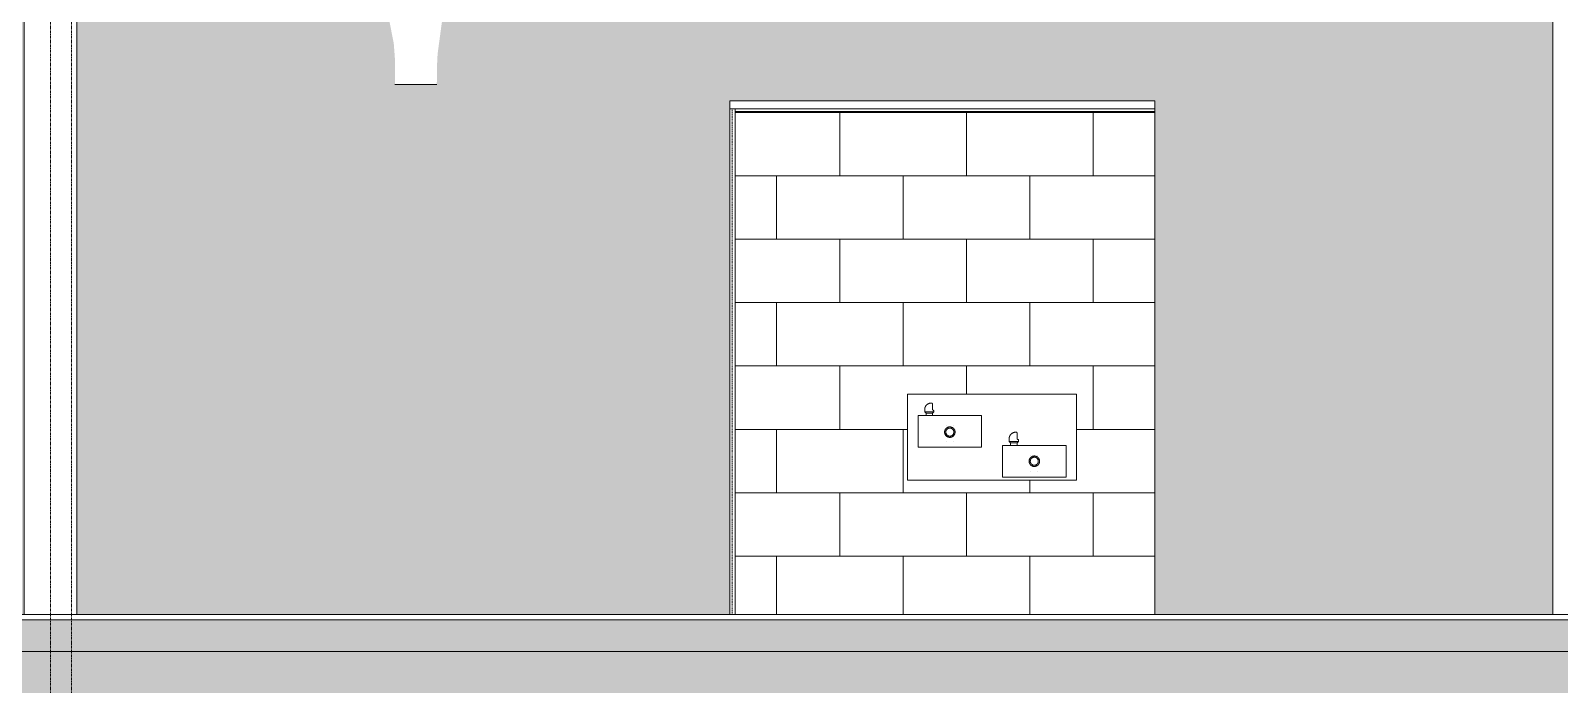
# Model space of a CAD drawing. Header units: inches. Extents: x 21386 to 98813, y -290 to 853.
# Drawn here: x 36185.1 to 36474.6, y -12.2 to 111.5 of the extents above; entities that cross this region are included whole.
import ezdxf

# ---------------------------------------------------------------- set-up
doc = ezdxf.new("R2010")
doc.units = ezdxf.units.IN
doc.header["$MEASUREMENT"] = 0
doc.linetypes.add('Grid Line 1_2_', pattern=[0.875, 0.5, -0.125, 0.125, -0.125])
doc.linetypes.add('Hidden 1_8_', pattern=[0.1875, 0.125, -0.0625])
for name, color, linetype, lineweight in [('A-FLOR', 192, 'Continuous', 13), ('A-FLOR-LEVL', 51, 'Continuous', 9), ('A-FLOR-PATT', 8, 'Continuous', 25), ('A-WALL-PATT', 111, 'Continuous', 25), ('C-TOPO', 7, 'Continuous', 13), ('I-WALL', 2, 'Continuous', 13), ('P-SANR-FIXT', 6, 'Continuous', 13), ('Q-SPCQ', 91, 'Continuous', 13), ('S-BEAM', 12, 'Continuous', 13), ('S-COLS', 52, 'Continuous', 13), ('S-GRID', 1, 'Continuous', 9)]:
    doc.layers.add(name, color=color, linetype=linetype, lineweight=lineweight)
pattern_1 = [(45, (-87914.362, 98.42), (-19.00703, 19.00703), []), (45, (-87914.362, 127.22), (-19.00703, 19.00703), [])]

# ---------------------------------------------------------------- blocks, each defined once
blk = doc.blocks.new('Drinking_Fountain-Haws_Corporation-Wall_Mounted_1119 - 1119-355850-Building Section - East_West looking South')
at = {"layer": 'P-SANR-FIXT', "color": 8, "lineweight": 9}
for p, q in [((-25497.1, 42.69), (-25529.1, 42.69)), ((-25529.1, 42.69), (-25529.1, 26.44)), ((-25524.35, 39.76), (-25524.35, 40.76)), ((-25497.1, 26.44), (-25497.1, 42.69)), ((-25527.1, 38.63), (-25527.1, 32.63)), ((-25527.1, 38.63), (-25524.5, 38.63)), ((-25525.97, 38.63), (-25525.94, 38.6)), ((-25525.85, 39.98), (-25525.85, 39.37)), ((-25525.85, 39.37), (-25525.6, 39.12)), ((-25524.1, 39.37), (-25525.85, 39.37)), ((-25525.6, 39.12), (-25525.6, 38.63)), ((-25525.6, 39.12), (-25525.53, 39.12)), ((-25524.35, 39.12), (-25525.6, 39.12)), ((-25524.53, 39.12), (-25524.35, 39.12)), ((-25524.5, 38.63), (-25517.71, 38.63)), ((-25524.35, 39.12), (-25524.1, 39.37)), ((-25524.35, 38.63), (-25524.35, 39.12)), ((-25524.27, 39.37), (-25524.1, 39.37)), ((-25524.1, 39.37), (-25524.1, 39.56)), ((-25517.71, 38.63), (-25515.1, 38.63)), ((-25515.1, 32.63), (-25515.1, 38.63)), ((-25508.35, 35.25), (-25508.35, 34.25)), ((-25508.35, 34.25), (-25508.35, 35.25)), ((-25508.33, 35.12), (-25508.33, 35.12)), ((-25524.5, 32.63), (-25527.1, 32.63)), ((-25517.71, 32.63), (-25524.5, 32.63)), ((-25515.1, 32.63), (-25517.71, 32.63)), ((-25511.1, 33), (-25511.1, 27)), ((-25511.1, 33), (-25508.5, 33)), ((-25509.85, 34.47), (-25509.85, 33.75)), ((-25509.85, 33.75), (-25509.6, 33.5)), ((-25508.1, 33.75), (-25509.85, 33.75)), ((-25509.6, 33.5), (-25509.6, 33)), ((-25509.6, 33.5), (-25509.53, 33.5)), ((-25508.35, 33.5), (-25509.6, 33.5)), ((-25508.53, 33.5), (-25508.35, 33.5)), ((-25508.5, 33), (-25501.71, 33)), ((-25508.35, 33.5), (-25508.1, 33.75)), ((-25508.35, 33), (-25508.35, 33.5)), ((-25508.26, 33.75), (-25508.1, 33.75)), ((-25508.1, 33.75), (-25508.1, 34.05)), ((-25501.71, 33), (-25499.1, 33)), ((-25499.1, 27), (-25499.1, 33)), ((-25529.1, 26.44), (-25497.1, 26.44)), ((-25508.5, 27), (-25511.1, 27)), ((-25501.71, 27), (-25508.5, 27)), ((-25499.1, 27), (-25501.71, 27))]:
    blk.add_line(p, q, dxfattribs=at)
at = {"layer": 'P-SANR-FIXT', "color": 8, "lineweight": 9, "flags": 128}
for points in [[(-25521.1, 36.5), (-25521.14, 36.5), (-25521.18, 36.5), (-25521.22, 36.49), (-25521.26, 36.49), (-25521.3, 36.48), (-25521.33, 36.47), (-25521.37, 36.46), (-25521.41, 36.45), (-25521.45, 36.44), (-25521.48, 36.42), (-25521.52, 36.4), (-25521.56, 36.39), (-25521.59, 36.37), (-25521.62, 36.35), (-25521.66, 36.33), (-25521.69, 36.3), (-25521.72, 36.28), (-25521.75, 36.25), (-25521.78, 36.23), (-25521.81, 36.2), (-25521.84, 36.17), (-25521.86, 36.14), (-25521.89, 36.11), (-25521.91, 36.08), (-25521.93, 36.04), (-25521.95, 36.01), (-25521.97, 35.98), (-25521.99, 35.94), (-25522.01, 35.9), (-25522.02, 35.87), (-25522.04, 35.83), (-25522.05, 35.79), (-25522.06, 35.75), (-25522.07, 35.72), (-25522.07, 35.68), (-25522.08, 35.64), (-25522.08, 35.6), (-25522.09, 35.56), (-25522.09, 35.52), (-25522.09, 35.48), (-25522.09, 35.44), (-25522.08, 35.4), (-25522.08, 35.36), (-25522.07, 35.32), (-25522.06, 35.28), (-25522.05, 35.25), (-25522.04, 35.21), (-25522.03, 35.17), (-25522.01, 35.13), (-25522, 35.1), (-25521.98, 35.06), (-25521.96, 35.03), (-25521.94, 34.99), (-25521.92, 34.96), (-25521.9, 34.93), (-25521.88, 34.89), (-25521.85, 34.86), (-25521.82, 34.83), (-25521.8, 34.81), (-25521.77, 34.78), (-25521.74, 34.75), (-25521.71, 34.73), (-25521.68, 34.7), (-25521.64, 34.68), (-25521.61, 34.66), (-25521.57, 34.64), (-25521.54, 34.62), (-25521.5, 34.61), (-25521.47, 34.59), (-25521.43, 34.58), (-25521.39, 34.56), (-25521.35, 34.55), (-25521.32, 34.54), (-25521.28, 34.54), (-25521.24, 34.53), (-25521.2, 34.52), (-25521.16, 34.52), (-25521.12, 34.52), (-25521.1, 34.52)], [(-25521.1, 36.27), (-25521.13, 36.27), (-25521.16, 36.27), (-25521.19, 36.27), (-25521.22, 36.26), (-25521.25, 36.26), (-25521.28, 36.25), (-25521.31, 36.24), (-25521.34, 36.23), (-25521.37, 36.22), (-25521.4, 36.21), (-25521.42, 36.2), (-25521.45, 36.19), (-25521.48, 36.17), (-25521.5, 36.16), (-25521.53, 36.14), (-25521.55, 36.12), (-25521.58, 36.1), (-25521.6, 36.08), (-25521.62, 36.06), (-25521.65, 36.04), (-25521.67, 36.02), (-25521.69, 35.99), (-25521.71, 35.97), (-25521.72, 35.95), (-25521.74, 35.92), (-25521.76, 35.89), (-25521.77, 35.87), (-25521.79, 35.84), (-25521.8, 35.81), (-25521.81, 35.79), (-25521.82, 35.76), (-25521.83, 35.73), (-25521.84, 35.7), (-25521.84, 35.67), (-25521.85, 35.64), (-25521.85, 35.61), (-25521.86, 35.58), (-25521.86, 35.55), (-25521.86, 35.52), (-25521.86, 35.49), (-25521.86, 35.46), (-25521.86, 35.43), (-25521.85, 35.4), (-25521.85, 35.37), (-25521.84, 35.34), (-25521.83, 35.31), (-25521.83, 35.28), (-25521.82, 35.25), (-25521.8, 35.22), (-25521.79, 35.19), (-25521.78, 35.16), (-25521.76, 35.14), (-25521.75, 35.11), (-25521.73, 35.09), (-25521.72, 35.06), (-25521.7, 35.04), (-25521.68, 35.01), (-25521.66, 34.99), (-25521.64, 34.97), (-25521.61, 34.95), (-25521.59, 34.93), (-25521.57, 34.91), (-25521.54, 34.89), (-25521.52, 34.87), (-25521.49, 34.86), (-25521.47, 34.84), (-25521.44, 34.83), (-25521.41, 34.81), (-25521.38, 34.8), (-25521.35, 34.79), (-25521.33, 34.78), (-25521.3, 34.77), (-25521.27, 34.77), (-25521.24, 34.76), (-25521.21, 34.75), (-25521.18, 34.75), (-25521.15, 34.75), (-25521.12, 34.75), (-25521.1, 34.75)], [(-25521.79, 36.75), (-25521.79, 36.75), (-25521.79, 36.75)], [(-25521.1, 34.52), (-25521.06, 34.52), (-25521.02, 34.52), (-25520.98, 34.53), (-25520.94, 34.53), (-25520.9, 34.54), (-25520.86, 34.55), (-25520.83, 34.56), (-25520.79, 34.57), (-25520.75, 34.58), (-25520.71, 34.6), (-25520.68, 34.61), (-25520.64, 34.63), (-25520.61, 34.65), (-25520.57, 34.67), (-25520.54, 34.69), (-25520.51, 34.71), (-25520.48, 34.74), (-25520.45, 34.76), (-25520.42, 34.79), (-25520.39, 34.82), (-25520.36, 34.85), (-25520.34, 34.88), (-25520.31, 34.91), (-25520.29, 34.94), (-25520.27, 34.97), (-25520.25, 35.01), (-25520.23, 35.04), (-25520.21, 35.08), (-25520.19, 35.11), (-25520.18, 35.15), (-25520.16, 35.19), (-25520.15, 35.23), (-25520.14, 35.26), (-25520.13, 35.3), (-25520.12, 35.34), (-25520.12, 35.38), (-25520.11, 35.42), (-25520.11, 35.46), (-25520.11, 35.5), (-25520.11, 35.54), (-25520.11, 35.58), (-25520.11, 35.62), (-25520.12, 35.66), (-25520.13, 35.7), (-25520.13, 35.73), (-25520.14, 35.77), (-25520.16, 35.81), (-25520.17, 35.85), (-25520.18, 35.88), (-25520.2, 35.92), (-25520.22, 35.96), (-25520.23, 35.99), (-25520.25, 36.03), (-25520.28, 36.06), (-25520.3, 36.09), (-25520.32, 36.12), (-25520.35, 36.15), (-25520.37, 36.18), (-25520.4, 36.21), (-25520.43, 36.24), (-25520.46, 36.27), (-25520.49, 36.29), (-25520.52, 36.31), (-25520.55, 36.34), (-25520.59, 36.36), (-25520.62, 36.38), (-25520.66, 36.4), (-25520.69, 36.41), (-25520.73, 36.43), (-25520.77, 36.44), (-25520.8, 36.45), (-25520.84, 36.47), (-25520.88, 36.47), (-25520.92, 36.48), (-25520.96, 36.49), (-25521, 36.49), (-25521.04, 36.5), (-25521.08, 36.5), (-25521.1, 36.5)], [(-25521.1, 34.75), (-25521.07, 34.75), (-25521.04, 34.75), (-25521.01, 34.75), (-25520.98, 34.76), (-25520.95, 34.76), (-25520.92, 34.77), (-25520.89, 34.78), (-25520.86, 34.79), (-25520.83, 34.8), (-25520.8, 34.81), (-25520.77, 34.82), (-25520.75, 34.83), (-25520.72, 34.85), (-25520.69, 34.86), (-25520.67, 34.88), (-25520.64, 34.9), (-25520.62, 34.92), (-25520.6, 34.94), (-25520.57, 34.96), (-25520.55, 34.98), (-25520.53, 35), (-25520.51, 35.02), (-25520.49, 35.05), (-25520.47, 35.07), (-25520.46, 35.1), (-25520.44, 35.12), (-25520.43, 35.15), (-25520.41, 35.18), (-25520.4, 35.2), (-25520.39, 35.23), (-25520.38, 35.26), (-25520.37, 35.29), (-25520.36, 35.32), (-25520.35, 35.35), (-25520.35, 35.38), (-25520.34, 35.41), (-25520.34, 35.44), (-25520.34, 35.47), (-25520.34, 35.5), (-25520.34, 35.53), (-25520.34, 35.56), (-25520.34, 35.59), (-25520.34, 35.62), (-25520.35, 35.65), (-25520.36, 35.68), (-25520.36, 35.71), (-25520.37, 35.74), (-25520.38, 35.77), (-25520.39, 35.8), (-25520.41, 35.83), (-25520.42, 35.85), (-25520.43, 35.88), (-25520.45, 35.91), (-25520.46, 35.93), (-25520.48, 35.96), (-25520.5, 35.98), (-25520.52, 36.01), (-25520.54, 36.03), (-25520.56, 36.05), (-25520.58, 36.07), (-25520.61, 36.09), (-25520.63, 36.11), (-25520.65, 36.13), (-25520.68, 36.15), (-25520.71, 36.16), (-25520.73, 36.18), (-25520.76, 36.19), (-25520.79, 36.2), (-25520.81, 36.22), (-25520.84, 36.23), (-25520.87, 36.24), (-25520.9, 36.25), (-25520.93, 36.25), (-25520.96, 36.26), (-25520.99, 36.26), (-25521.02, 36.27), (-25521.05, 36.27), (-25521.08, 36.27), (-25521.1, 36.27)], [(-25520.41, 36.75), (-25520.41, 36.75), (-25520.41, 36.75)], [(-25521.79, 33.73), (-25521.79, 33.72), (-25521.79, 33.72), (-25521.79, 33.72)], [(-25521.79, 33.72), (-25521.79, 33.72), (-25521.79, 33.72), (-25521.79, 33.73)], [(-25520.41, 33.72), (-25520.41, 33.72), (-25520.41, 33.72), (-25520.41, 33.73)], [(-25520.41, 33.72), (-25520.41, 33.72), (-25520.41, 33.72)], [(-25505.1, 30.99), (-25505.14, 30.99), (-25505.18, 30.99), (-25505.22, 30.98), (-25505.26, 30.98), (-25505.3, 30.97), (-25505.34, 30.96), (-25505.37, 30.95), (-25505.41, 30.94), (-25505.45, 30.93), (-25505.49, 30.91), (-25505.52, 30.9), (-25505.56, 30.88), (-25505.59, 30.86), (-25505.63, 30.84), (-25505.66, 30.82), (-25505.69, 30.79), (-25505.72, 30.77), (-25505.75, 30.74), (-25505.78, 30.72), (-25505.81, 30.69), (-25505.84, 30.66), (-25505.86, 30.63), (-25505.89, 30.6), (-25505.91, 30.57), (-25505.93, 30.53), (-25505.95, 30.5), (-25505.97, 30.47), (-25505.99, 30.43), (-25506.01, 30.4), (-25506.02, 30.36), (-25506.04, 30.32), (-25506.05, 30.28), (-25506.06, 30.25), (-25506.07, 30.21), (-25506.08, 30.17), (-25506.08, 30.13), (-25506.09, 30.09), (-25506.09, 30.05), (-25506.09, 30.01), (-25506.09, 29.97), (-25506.09, 29.93), (-25506.09, 29.89), (-25506.08, 29.85), (-25506.07, 29.81), (-25506.07, 29.78), (-25506.06, 29.74), (-25506.04, 29.7), (-25506.03, 29.66), (-25506.02, 29.62), (-25506, 29.59), (-25505.98, 29.55), (-25505.97, 29.52), (-25505.95, 29.48), (-25505.92, 29.45), (-25505.9, 29.42), (-25505.88, 29.39), (-25505.85, 29.36), (-25505.83, 29.33), (-25505.8, 29.3), (-25505.77, 29.27), (-25505.74, 29.24), (-25505.71, 29.22), (-25505.68, 29.2), (-25505.64, 29.17), (-25505.61, 29.15), (-25505.58, 29.13), (-25505.54, 29.11), (-25505.51, 29.1), (-25505.47, 29.08), (-25505.43, 29.07), (-25505.4, 29.05), (-25505.36, 29.04), (-25505.32, 29.03), (-25505.28, 29.03), (-25505.24, 29.02), (-25505.2, 29.02), (-25505.16, 29.01), (-25505.12, 29.01), (-25505.1, 29.01)], [(-25505.1, 30.76), (-25505.13, 30.76), (-25505.16, 30.76), (-25505.19, 30.76), (-25505.22, 30.75), (-25505.25, 30.75), (-25505.28, 30.74), (-25505.31, 30.73), (-25505.34, 30.72), (-25505.37, 30.71), (-25505.4, 30.7), (-25505.43, 30.69), (-25505.45, 30.68), (-25505.48, 30.66), (-25505.51, 30.65), (-25505.53, 30.63), (-25505.56, 30.61), (-25505.58, 30.59), (-25505.6, 30.57), (-25505.63, 30.55), (-25505.65, 30.53), (-25505.67, 30.51), (-25505.69, 30.49), (-25505.71, 30.46), (-25505.73, 30.44), (-25505.74, 30.41), (-25505.76, 30.39), (-25505.77, 30.36), (-25505.79, 30.33), (-25505.8, 30.3), (-25505.81, 30.28), (-25505.82, 30.25), (-25505.83, 30.22), (-25505.84, 30.19), (-25505.85, 30.16), (-25505.85, 30.13), (-25505.86, 30.1), (-25505.86, 30.07), (-25505.86, 30.04), (-25505.86, 30.01), (-25505.86, 29.98), (-25505.86, 29.95), (-25505.86, 29.92), (-25505.86, 29.89), (-25505.85, 29.86), (-25505.84, 29.83), (-25505.84, 29.8), (-25505.83, 29.77), (-25505.82, 29.74), (-25505.81, 29.71), (-25505.79, 29.68), (-25505.78, 29.66), (-25505.77, 29.63), (-25505.75, 29.6), (-25505.73, 29.58), (-25505.72, 29.55), (-25505.7, 29.53), (-25505.68, 29.5), (-25505.66, 29.48), (-25505.64, 29.46), (-25505.62, 29.44), (-25505.59, 29.42), (-25505.57, 29.4), (-25505.55, 29.38), (-25505.52, 29.36), (-25505.49, 29.35), (-25505.47, 29.33), (-25505.44, 29.32), (-25505.41, 29.3), (-25505.39, 29.29), (-25505.36, 29.28), (-25505.33, 29.27), (-25505.3, 29.26), (-25505.27, 29.26), (-25505.24, 29.25), (-25505.21, 29.25), (-25505.18, 29.24), (-25505.15, 29.24), (-25505.12, 29.24), (-25505.1, 29.24)], [(-25505.79, 31.12), (-25505.79, 31.12), (-25505.79, 31.12)], [(-25505.1, 29.01), (-25505.06, 29.01), (-25505.02, 29.01), (-25504.98, 29.02), (-25504.94, 29.02), (-25504.9, 29.03), (-25504.87, 29.04), (-25504.83, 29.05), (-25504.79, 29.06), (-25504.75, 29.07), (-25504.72, 29.09), (-25504.68, 29.1), (-25504.64, 29.12), (-25504.61, 29.14), (-25504.58, 29.16), (-25504.54, 29.18), (-25504.51, 29.21), (-25504.48, 29.23), (-25504.45, 29.26), (-25504.42, 29.28), (-25504.39, 29.31), (-25504.36, 29.34), (-25504.34, 29.37), (-25504.31, 29.4), (-25504.29, 29.43), (-25504.27, 29.47), (-25504.25, 29.5), (-25504.23, 29.53), (-25504.21, 29.57), (-25504.19, 29.6), (-25504.18, 29.64), (-25504.16, 29.68), (-25504.15, 29.72), (-25504.14, 29.75), (-25504.13, 29.79), (-25504.13, 29.83), (-25504.12, 29.87), (-25504.12, 29.91), (-25504.11, 29.95), (-25504.11, 29.99), (-25504.11, 30.03), (-25504.11, 30.07), (-25504.12, 30.11), (-25504.12, 30.15), (-25504.13, 30.19), (-25504.14, 30.22), (-25504.15, 30.26), (-25504.16, 30.3), (-25504.17, 30.34), (-25504.19, 30.38), (-25504.2, 30.41), (-25504.22, 30.45), (-25504.24, 30.48), (-25504.26, 30.52), (-25504.28, 30.55), (-25504.3, 30.58), (-25504.32, 30.61), (-25504.35, 30.64), (-25504.38, 30.67), (-25504.4, 30.7), (-25504.43, 30.73), (-25504.46, 30.76), (-25504.49, 30.78), (-25504.52, 30.8), (-25504.56, 30.83), (-25504.59, 30.85), (-25504.63, 30.87), (-25504.66, 30.89), (-25504.7, 30.9), (-25504.73, 30.92), (-25504.77, 30.93), (-25504.81, 30.95), (-25504.85, 30.96), (-25504.88, 30.97), (-25504.92, 30.97), (-25504.96, 30.98), (-25505, 30.98), (-25505.04, 30.99), (-25505.08, 30.99), (-25505.1, 30.99)], [(-25505.1, 29.24), (-25505.07, 29.24), (-25505.04, 29.24), (-25505.01, 29.24), (-25504.98, 29.25), (-25504.95, 29.25), (-25504.92, 29.26), (-25504.89, 29.27), (-25504.86, 29.28), (-25504.83, 29.29), (-25504.8, 29.3), (-25504.78, 29.31), (-25504.75, 29.32), (-25504.72, 29.34), (-25504.7, 29.35), (-25504.67, 29.37), (-25504.65, 29.39), (-25504.62, 29.41), (-25504.6, 29.43), (-25504.58, 29.45), (-25504.55, 29.47), (-25504.53, 29.49), (-25504.51, 29.51), (-25504.49, 29.54), (-25504.48, 29.56), (-25504.46, 29.59), (-25504.44, 29.61), (-25504.43, 29.64), (-25504.41, 29.67), (-25504.4, 29.7), (-25504.39, 29.72), (-25504.38, 29.75), (-25504.37, 29.78), (-25504.36, 29.81), (-25504.36, 29.84), (-25504.35, 29.87), (-25504.35, 29.9), (-25504.34, 29.93), (-25504.34, 29.96), (-25504.34, 29.99), (-25504.34, 30.02), (-25504.34, 30.05), (-25504.34, 30.08), (-25504.35, 30.11), (-25504.35, 30.14), (-25504.36, 30.17), (-25504.37, 30.2), (-25504.37, 30.23), (-25504.38, 30.26), (-25504.4, 30.29), (-25504.41, 30.32), (-25504.42, 30.34), (-25504.44, 30.37), (-25504.45, 30.4), (-25504.47, 30.42), (-25504.48, 30.45), (-25504.5, 30.47), (-25504.52, 30.5), (-25504.54, 30.52), (-25504.56, 30.54), (-25504.59, 30.56), (-25504.61, 30.58), (-25504.63, 30.6), (-25504.66, 30.62), (-25504.68, 30.64), (-25504.71, 30.65), (-25504.73, 30.67), (-25504.76, 30.68), (-25504.79, 30.7), (-25504.82, 30.71), (-25504.85, 30.72), (-25504.87, 30.73), (-25504.9, 30.74), (-25504.93, 30.74), (-25504.96, 30.75), (-25504.99, 30.75), (-25505.02, 30.76), (-25505.05, 30.76), (-25505.08, 30.76), (-25505.1, 30.76)], [(-25504.41, 31.12), (-25504.41, 31.12), (-25504.41, 31.12)], [(-25505.79, 28.1), (-25505.79, 28.1), (-25505.79, 28.1), (-25505.79, 28.09)], [(-25505.79, 28.09), (-25505.79, 28.09), (-25505.79, 28.1), (-25505.79, 28.1)], [(-25504.41, 28.09), (-25504.41, 28.09), (-25504.41, 28.1), (-25504.41, 28.1)], [(-25504.41, 28.1), (-25504.41, 28.1), (-25504.41, 28.09)]]:
    blk.add_lwpolyline(points, dxfattribs=at)
at = {"layer": 'P-SANR-FIXT', "color": 8, "lineweight": 9}
for points, knots in [([(-25524.6, 41.01), (-25524.67, 41.01), (-25524.79, 41), (-25524.94, 40.97), (-25525.05, 40.93), (-25525.14, 40.9), (-25525.21, 40.86), (-25525.26, 40.84), (-25525.3, 40.81), (-25525.35, 40.77), (-25525.39, 40.74), (-25525.44, 40.71), (-25525.48, 40.67), (-25525.53, 40.62), (-25525.57, 40.57), (-25525.61, 40.52), (-25525.64, 40.48), (-25525.68, 40.43), (-25525.71, 40.38), (-25525.73, 40.32), (-25525.76, 40.28), (-25525.77, 40.25), (-25525.78, 40.24), (-25525.79, 40.21), (-25525.8, 40.17), (-25525.81, 40.13), (-25525.82, 40.1), (-25525.83, 40.09), (-25525.83, 40.07), (-25525.84, 40.06), (-25525.85, 40.02), (-25525.85, 39.99), (-25525.85, 39.98)], [0, 0, 0, 0, 0.111111, 0.166667, 0.222222, 0.277778, 0.305556, 0.333333, 0.361111, 0.388889, 0.416667, 0.444444, 0.479167, 0.513889, 0.548611, 0.583333, 0.618056, 0.652778, 0.6875, 0.722222, 0.756944, 0.774306, 0.782986, 0.791667, 0.826389, 0.861111, 0.878472, 0.887153, 0.895833, 0.913194, 0.930556, 1, 1, 1, 1]), ([(-25524.35, 40.76), (-25524.35, 40.77), (-25524.35, 40.79), (-25524.35, 40.81), (-25524.36, 40.82), (-25524.36, 40.84), (-25524.36, 40.85), (-25524.37, 40.86), (-25524.38, 40.88), (-25524.38, 40.89), (-25524.39, 40.9), (-25524.4, 40.91), (-25524.41, 40.93), (-25524.42, 40.94), (-25524.43, 40.95), (-25524.46, 40.97), (-25524.52, 41), (-25524.57, 41.01), (-25524.6, 41.01)], [0, 0, 0, 0, 0.071429, 0.107143, 0.142857, 0.178571, 0.214286, 0.25, 0.285714, 0.321429, 0.357143, 0.392857, 0.428571, 0.464286, 0.5, 0.571429, 0.785714, 1, 1, 1, 1]), ([(-25525.85, 39.98), (-25525.85, 39.99), (-25525.85, 40.01), (-25525.84, 40.05), (-25525.83, 40.07), (-25525.83, 40.08), (-25525.83, 40.08)], [0, 0, 0, 0, 0.0555556, 0.0833333, 0.0972222, 0.1111111, 0.1111111, 0.1111111, 0.1111111]), ([(-25524.35, 39.76), (-25524.35, 39.75), (-25524.34, 39.74), (-25524.34, 39.73), (-25524.33, 39.71), (-25524.32, 39.7), (-25524.31, 39.69), (-25524.31, 39.68), (-25524.3, 39.67), (-25524.29, 39.67), (-25524.28, 39.66), (-25524.28, 39.66), (-25524.27, 39.65), (-25524.26, 39.64), (-25524.24, 39.64), (-25524.23, 39.63), (-25524.23, 39.63)], [0, 0, 0, 0, 0.1, 0.15, 0.2, 0.3, 0.35, 0.4, 0.475, 0.55, 0.5875, 0.625, 0.7, 0.775, 0.85, 1, 1, 1, 1]), ([(-25524.23, 39.63), (-25524.24, 39.64), (-25524.25, 39.64), (-25524.26, 39.65), (-25524.27, 39.65), (-25524.28, 39.66), (-25524.29, 39.67), (-25524.3, 39.67), (-25524.31, 39.68), (-25524.31, 39.69), (-25524.32, 39.7), (-25524.33, 39.71), (-25524.33, 39.72), (-25524.34, 39.73), (-25524.35, 39.75), (-25524.35, 39.76)], [0, 0, 0, 0, 0.2, 0.3, 0.35, 0.4, 0.475, 0.55, 0.5875, 0.625, 0.7, 0.775, 0.8125, 0.85, 1, 1, 1, 1]), ([(-25524.23, 39.63), (-25524.22, 39.63), (-25524.2, 39.63), (-25524.18, 39.63), (-25524.17, 39.62), (-25524.16, 39.62), (-25524.15, 39.61), (-25524.15, 39.61), (-25524.14, 39.6), (-25524.13, 39.6), (-25524.13, 39.59), (-25524.12, 39.59), (-25524.12, 39.59), (-25524.12, 39.58), (-25524.12, 39.58), (-25524.11, 39.58), (-25524.11, 39.57), (-25524.11, 39.57), (-25524.1, 39.56), (-25524.1, 39.56), (-25524.1, 39.56), (-25524.1, 39.56)], [0, 0, 0, 0, 0.1, 0.2, 0.25, 0.3, 0.35, 0.4, 0.45, 0.5, 0.55, 0.575, 0.6, 0.625, 0.65, 0.7, 0.75, 0.8, 0.85, 0.9, 1, 1, 1, 1]), ([(-25524.1, 39.56), (-25524.1, 39.56), (-25524.1, 39.56), (-25524.1, 39.56), (-25524.11, 39.57), (-25524.11, 39.57), (-25524.11, 39.58), (-25524.12, 39.58), (-25524.12, 39.58), (-25524.12, 39.59), (-25524.12, 39.59), (-25524.13, 39.59), (-25524.13, 39.6), (-25524.14, 39.6), (-25524.15, 39.61), (-25524.15, 39.61), (-25524.16, 39.62), (-25524.17, 39.62), (-25524.18, 39.63), (-25524.2, 39.63), (-25524.22, 39.63), (-25524.23, 39.63)], [0, 0, 0, 0, 0.1, 0.15, 0.2, 0.25, 0.3, 0.35, 0.375, 0.4, 0.425, 0.45, 0.5, 0.55, 0.6, 0.65, 0.7, 0.75, 0.8, 0.9, 1, 1, 1, 1]), ([(-25508.6, 35.5), (-25508.67, 35.5), (-25508.78, 35.49), (-25508.93, 35.46), (-25509.04, 35.43), (-25509.13, 35.39), (-25509.2, 35.35), (-25509.25, 35.33), (-25509.3, 35.3), (-25509.34, 35.27), (-25509.39, 35.23), (-25509.43, 35.2), (-25509.48, 35.16), (-25509.52, 35.11), (-25509.56, 35.06), (-25509.6, 35.02), (-25509.64, 34.97), (-25509.67, 34.92), (-25509.7, 34.87), (-25509.73, 34.82), (-25509.75, 34.77), (-25509.76, 34.74), (-25509.77, 34.73), (-25509.78, 34.7), (-25509.8, 34.66), (-25509.81, 34.62), (-25509.82, 34.59), (-25509.82, 34.58), (-25509.83, 34.56), (-25509.83, 34.55), (-25509.84, 34.51), (-25509.85, 34.49), (-25509.85, 34.47)], [0, 0, 0, 0, 0.111111, 0.166667, 0.222222, 0.277778, 0.305556, 0.333333, 0.361111, 0.388889, 0.416667, 0.444444, 0.479167, 0.513889, 0.548611, 0.583333, 0.618056, 0.652778, 0.6875, 0.722222, 0.756944, 0.774306, 0.782986, 0.791667, 0.826389, 0.861111, 0.878472, 0.887153, 0.895833, 0.913194, 0.930556, 1, 1, 1, 1]), ([(-25508.35, 35.25), (-25508.35, 35.26), (-25508.35, 35.28), (-25508.35, 35.3), (-25508.35, 35.31), (-25508.35, 35.33), (-25508.36, 35.34), (-25508.36, 35.36), (-25508.37, 35.37), (-25508.38, 35.38), (-25508.39, 35.39), (-25508.39, 35.41), (-25508.4, 35.42), (-25508.41, 35.43), (-25508.42, 35.44), (-25508.46, 35.47), (-25508.51, 35.49), (-25508.57, 35.5), (-25508.6, 35.5)], [0, 0, 0, 0, 0.071429, 0.107143, 0.142857, 0.178571, 0.214286, 0.25, 0.285714, 0.321429, 0.357143, 0.392857, 0.428571, 0.464286, 0.5, 0.571429, 0.785714, 1, 1, 1, 1]), ([(-25508.37, 35.37), (-25508.37, 35.37), (-25508.37, 35.36), (-25508.36, 35.34), (-25508.35, 35.32), (-25508.35, 35.31), (-25508.35, 35.29), (-25508.35, 35.27), (-25508.35, 35.26), (-25508.35, 35.25)], [0.7142857, 0.7142857, 0.7142857, 0.7142857, 0.7321429, 0.7857143, 0.8392857, 0.8660714, 0.8928571, 0.9464286, 1, 1, 1, 1]), ([(-25509.85, 34.47), (-25509.85, 34.48), (-25509.84, 34.51), (-25509.83, 34.54), (-25509.83, 34.56), (-25509.82, 34.57), (-25509.82, 34.57)], [0, 0, 0, 0, 0.0555556, 0.0833333, 0.0972222, 0.1111111, 0.1111111, 0.1111111, 0.1111111]), ([(-25508.35, 34.25), (-25508.34, 34.24), (-25508.34, 34.23), (-25508.33, 34.22), (-25508.33, 34.2), (-25508.32, 34.19), (-25508.31, 34.18), (-25508.31, 34.18), (-25508.3, 34.17)], [0, 0, 0, 0, 0.1, 0.15, 0.2, 0.3, 0.35, 0.4, 0.4, 0.4, 0.4]), ([(-25508.3, 34.17), (-25508.3, 34.18), (-25508.31, 34.18), (-25508.32, 34.19), (-25508.32, 34.2), (-25508.33, 34.21), (-25508.34, 34.22), (-25508.34, 34.24), (-25508.35, 34.25)], [0.6, 0.6, 0.6, 0.6, 0.625, 0.7, 0.775, 0.8125, 0.85, 1, 1, 1, 1]), ([(-25508.28, 34.15), (-25508.27, 34.15), (-25508.27, 34.15), (-25508.26, 34.14), (-25508.25, 34.14), (-25508.24, 34.13), (-25508.23, 34.13), (-25508.22, 34.12)], [0.6, 0.6, 0.6, 0.6, 0.625, 0.7, 0.775, 0.85, 1, 1, 1, 1]), ([(-25508.22, 34.12), (-25508.23, 34.13), (-25508.24, 34.13), (-25508.26, 34.14), (-25508.27, 34.15), (-25508.27, 34.15), (-25508.28, 34.15)], [0, 0, 0, 0, 0.2, 0.3, 0.35, 0.4, 0.4, 0.4, 0.4]), ([(-25508.22, 34.12), (-25508.21, 34.12), (-25508.2, 34.12), (-25508.18, 34.12), (-25508.17, 34.11), (-25508.16, 34.11), (-25508.15, 34.11), (-25508.14, 34.1), (-25508.13, 34.1), (-25508.13, 34.09), (-25508.12, 34.08), (-25508.12, 34.08), (-25508.12, 34.08), (-25508.11, 34.08), (-25508.11, 34.07), (-25508.11, 34.07), (-25508.1, 34.06), (-25508.1, 34.06), (-25508.1, 34.05), (-25508.1, 34.05), (-25508.1, 34.05), (-25508.1, 34.05)], [0, 0, 0, 0, 0.1, 0.2, 0.25, 0.3, 0.35, 0.4, 0.45, 0.5, 0.55, 0.575, 0.6, 0.625, 0.65, 0.7, 0.75, 0.8, 0.85, 0.9, 1, 1, 1, 1]), ([(-25508.1, 34.05), (-25508.1, 34.05), (-25508.1, 34.05), (-25508.1, 34.05), (-25508.1, 34.06), (-25508.1, 34.06), (-25508.11, 34.07), (-25508.11, 34.07), (-25508.11, 34.08), (-25508.12, 34.08), (-25508.12, 34.08), (-25508.12, 34.08), (-25508.13, 34.09), (-25508.13, 34.1), (-25508.14, 34.1), (-25508.15, 34.11), (-25508.16, 34.11), (-25508.17, 34.11), (-25508.18, 34.12), (-25508.2, 34.12), (-25508.21, 34.12), (-25508.22, 34.12)], [0, 0, 0, 0, 0.1, 0.15, 0.2, 0.25, 0.3, 0.35, 0.375, 0.4, 0.425, 0.45, 0.5, 0.55, 0.6, 0.65, 0.7, 0.75, 0.8, 0.9, 1, 1, 1, 1])]:
    blk.add_open_spline(points, degree=3, knots=knots, dxfattribs=at)
blk = doc.blocks.new('Locker Rooms and Restrooms_rvt-4-Building Section - East_West looking South')
at = {"layer": 'A-WALL-PATT', "lineweight": 9}
h = blk.add_hatch(dxfattribs=at)
h.set_pattern_fill('FP_58', color=8, style=0, pattern_type=2)
h.set_pattern_definition([(0, (-87321.685, 12), (-48, 24), [48, 0, 0, 0]), (90, (-87297.685, 0), (-48, 3e-15), [12, -12]), (90, (-87309.685, 12), (-48, 3e-15), [12, -12]), (90, (-87285.685, 12), (-48, 3e-15), [12, -12]), (0, (-87321.685, 24), (-48, 24), [48, 0, 0, 0]), (90, (-87273.685, 0), (-48, 3e-15), [12, -12])])
h.paths.add_polyline_path([(-25521.66, 1), (-25482.27, 1), (-25482.27, 96.2), (-25561.77, 96.2), (-25561.77, 1), (-25556.76, 1)], flags=0)
h.paths.add_polyline_path([(-25529.1, 26.44), (-25529.1, 42.69), (-25497.1, 42.69), (-25497.1, 26.44), (-25521.66, 26.44)], flags=0)
at = {"color": 8, "lineweight": 9}
blk.add_blockref('Drinking_Fountain-Haws_Corporation-Wall_Mounted_1119 - 1119-355850-Building Section - East_West looking South', (0, 0), dxfattribs=at)
blk = doc.blocks.new('Struct_Xcel_Sports Complex_rvt-4-Building Section - East_West looking South')
at = {"layer": 'A-FLOR-PATT', "lineweight": 9}
h = blk.add_hatch(dxfattribs=at)
h.set_pattern_fill('FP_59', color=256, style=0, pattern_type=2)
h.set_pattern_definition([(50, (-87914.36, 98.42), (55.0854, -4.819842), [5.76, -63.36]), (355, (-87914.36, 98.42), (-10.65569, 57.76853), [4.608, -50.688]), (100.451, (-87909.77, 98.02), (44.429468, 52.94866), [4.895, -53.848]), (46.184, (-87914.36, 113.78), (81.96444, -12.71212), [8.64, -95.04]), (96.636, (-87907.53, 112.72), (71.7815, 74.81238), [7.343, -80.772]), (351.184, (-87914.36, 113.78), (71.78195, 74.81243), [6.912, -76.032]), (21, (-87906.68, 109.94), (45.84207, -30.92146), [5.76, -63.36]), (326, (-87906.68, 109.94), (18.687064, 55.691476), [4.608, -50.688]), (71.451, (-87902.86, 107.363), (64.52891, 24.77011), [4.895, -53.848]), (37.5, (-87914.362, 98.42), (0.9338946, 25.566816), [2.534, -47.539, 2.534, -48.922, -50.88]), (37.5, (-87914.362, 98.42), (0.9338946, 25.566816), [-101.53, 2.534, -48.346]), (7.5, (-87914.362, 98.42), (20.20404, 30.291303), [2.534, -26.803, 2.534, -46.387, -19.392]), (7.5, (-87914.362, 98.42), (20.20404, 30.291303), [-78.259, 2.534, -16.858]), (327.5, (-87931.488, 98.42), (40.9977845, -1.7324026), [2.534, -16.666, 2.534, -57.37, -79.488]), (327.5, (-87931.488, 98.42), (40.9977845, -1.7324026), [-79.104, 2.534, -76.954]), (317.5, (-87939.168, 98.42), (44.788883, 7.687839), [2.534, -22.426, 2.534, -37.248, -56.448]), (317.5, (-87939.168, 98.42), (44.788883, 7.687839), [-64.742, 2.534, -53.914])])
h.paths.add_polyline_path([(-26273.39, -6), (-22066.14, -6), (-22066.14, 0), (-26273.39, 0), (-26273.39, -1.7)], flags=0)
at = {"layer": 'A-FLOR', "color": 7}
for p, q in [((-22066.14, 0), (-26273.39, 0)), ((-26273.39, -6), (-22066.14, -6))]:
    blk.add_line(p, q, dxfattribs=at)
blk = doc.blocks.new('Basketball_Backstop-Performance_Sports_Systems-3103-Ceiling_Hung - 27_-0_ to 27_-11 7_8_-652462-Building Section - East_West looking South')
at = {"layer": 'Q-SPCQ', "color": 8, "lineweight": 9}
blk.add_line((-25626.17, 101.31), (-25618.22, 101.31), dxfattribs=at)
blk = doc.blocks.new('Girt_C - 10_D-1260059-Building Section - East_West looking South')
at = {"layer": 'S-BEAM', "color": 8, "lineweight": 9}
for p, q in [((-25562.77, 96.68), (-25482.27, 96.68)), ((-25561.77, 96.2), (-25482.27, 96.2))]:
    blk.add_line(p, q, dxfattribs=at)
blk = doc.blocks.new('columns and girder2 - one-1334686-Building Section - East_West looking South')
at = {"layer": 'S-BEAM', "lineweight": 9}
h = blk.add_hatch(dxfattribs=at)
h.set_pattern_fill('FP_56', color=8, style=0, pattern_type=2)
h.set_pattern_definition(pattern_1)
h.paths.add_polyline_path([(-25692.02, 306.3), (-25690.77, 306.3), (-25690.77, 339.12), (-25692.02, 339.12), (-25692.02, 310.79)], flags=0)
at = {"layer": 'S-BEAM', "color": 7}
for p, q in [((-25686.39, 340.62), (-25696.39, 340.62)), ((-25696.39, 340.62), (-25696.39, 339.12)), ((-25696.39, 339.12), (-25686.39, 339.12)), ((-25690.77, 339.12), (-25692.02, 339.12)), ((-25692.02, 339.12), (-25692.02, 306.3)), ((-25690.77, 306.3), (-25690.77, 339.12)), ((-25686.39, 339.12), (-25686.39, 340.62)), ((-25686.39, 306.3), (-25696.39, 306.3)), ((-25696.39, 306.3), (-25696.39, 304.78)), ((-25696.39, 304.78), (-25686.39, 304.78)), ((-25692.02, 306.3), (-25690.77, 306.3)), ((-25686.39, 304.78), (-25686.39, 306.3))]:
    blk.add_line(p, q, dxfattribs=at)
at = {"layer": 'S-BEAM', "color": 8, "lineweight": 9}
for p, q in [((-25696.39, 336.72), (-25696.39, 339.12)), ((-25686.39, 339.12), (-25686.39, 336.72)), ((-25697.39, 292.37), (-25697.39, 337.89)), ((-25685.39, 337.89), (-25685.39, 292.37)), ((-25696.39, 294.85), (-25696.39, 304.78)), ((-25686.39, 304.78), (-25686.39, 294.85)), ((-25696.39, 294.85), (-25686.39, 294.85)), ((-25697.39, 292.37), (-25685.39, 292.37)), ((-25696.39, 1), (-25696.39, 292.37)), ((-25686.39, 292.37), (-25686.39, 1))]:
    blk.add_line(p, q, dxfattribs=at)
blk = doc.blocks.new('columns and girder2 - one-V196-Building Section - East_West looking South')
at = {"layer": 'S-BEAM', "lineweight": 9}
h = blk.add_hatch(dxfattribs=at)
h.set_pattern_fill('FP_56', color=8, style=0, pattern_type=2)
h.set_pattern_definition(pattern_1)
h.paths.add_polyline_path([(-25406.89, 304.78), (-25396.89, 304.78), (-25396.89, 306.3), (-25406.89, 306.3)], flags=0)
h.paths.add_polyline_path([(-25396.89, 339.12), (-25396.89, 340.62), (-25406.89, 340.62), (-25406.89, 339.12), (-25398.84, 339.12)], flags=0)
h = blk.add_hatch(dxfattribs=at)
h.set_pattern_fill('FP_56', color=8, style=0, pattern_type=2)
h.set_pattern_definition(pattern_1)
h.paths.add_polyline_path([(-25402.52, 306.3), (-25401.27, 306.3), (-25401.27, 339.12), (-25402.52, 339.12), (-25402.52, 310.79)], flags=0)
at = {"layer": 'S-BEAM', "color": 7}
for p, q in [((-25396.89, 340.62), (-25406.89, 340.62)), ((-25406.89, 340.62), (-25406.89, 339.12)), ((-25406.89, 339.12), (-25396.89, 339.12)), ((-25401.27, 339.12), (-25402.52, 339.12)), ((-25402.52, 339.12), (-25402.52, 306.3)), ((-25401.27, 306.3), (-25401.27, 339.12)), ((-25396.89, 339.12), (-25396.89, 340.62)), ((-25396.89, 306.3), (-25406.89, 306.3)), ((-25406.89, 306.3), (-25406.89, 304.78)), ((-25406.89, 304.78), (-25396.89, 304.78)), ((-25402.52, 306.3), (-25401.27, 306.3)), ((-25396.89, 304.78), (-25396.89, 306.3))]:
    blk.add_line(p, q, dxfattribs=at)
at = {"layer": 'S-BEAM', "color": 8, "lineweight": 9}
for p, q in [((-25406.89, 336.72), (-25406.89, 339.12)), ((-25396.89, 339.12), (-25396.89, 336.72)), ((-25407.89, 292.37), (-25407.89, 337.89)), ((-25395.89, 337.89), (-25395.89, 292.37)), ((-25406.89, 294.85), (-25406.89, 304.78)), ((-25396.89, 304.78), (-25396.89, 294.85)), ((-25406.89, 294.85), (-25396.89, 294.85)), ((-25407.89, 292.37), (-25395.89, 292.37)), ((-25406.89, 1), (-25406.89, 292.37)), ((-25396.89, 292.37), (-25396.89, 1))]:
    blk.add_line(p, q, dxfattribs=at)
blk = doc.blocks.new('C-Channel-Column - C10X25-1255484-Building Section - East_West looking South')
at = {"layer": 'S-COLS', "color": 8, "linetype": 'Hidden 1_8_', "lineweight": 9}
blk.add_line((-25562.29, 96.68), (-25562.29, 1), dxfattribs=at)

msp = doc.modelspace()

# ---------------------------------------------------------------- hatches: boundary and pattern name
at = {"layer": 'A-WALL-PATT', "lineweight": 9}
h = msp.add_hatch(dxfattribs=at)
h.set_pattern_fill('FP_48', color=8, style=0, pattern_type=2)
h.set_pattern_definition([(90, (-86799.93, -1108), (-193, -193), [48, -145]), (180, (-86799.93, -1108), (-2e-14, -193), [96, -97]), (270, (-86895.93, -1060), (-193, -193), [48, -145]), (180, (-86799.93, -1060), (-2e-14, -193), [96, -97]), (270, (-86896.43, -1060), (-193, -193), [48, -145]), (180, (-86896.43, -1060), (-2e-14, -193), [96, -97]), (90, (-86992.43, -1108), (-193, -193), [48, -145]), (180, (-86896.43, -1108), (-2e-14, -193), [96, -97]), (90, (-86847.68, -1059.75), (-193, -193), [48, -145]), (180, (-86799.56, -1059.75), (-2e-14, -193), [48.125, -144.875]), (180, (-86799.56, -1011.75), (-2e-14, -193), [48.125, -144.875]), (90, (-86944.18, -1059.75), (-193, -193), [48, -145]), (180, (-86848.18, -1059.75), (-2e-14, -193), [96, -97]), (270, (-86848.18, -1011.75), (-193, -193), [48, -145]), (180, (-86848.18, -1011.75), (-2e-14, -193), [96, -97]), (180, (-86944.68, -1059.75), (-2e-14, -193), [48, -145]), (270, (-86944.68, -1011.75), (-193, -193), [48, -145]), (180, (-86944.68, -1011.75), (-2e-14, -193), [48, -145]), (90, (-86799.93, -1011.5), (-193, -193), [48, -145]), (180, (-86799.93, -1011.5), (-2e-14, -193), [96, -97]), (270, (-86895.93, -963.5), (-193, -193), [48, -145]), (180, (-86799.93, -963.5), (-2e-14, -193), [96, -97]), (270, (-86896.43, -963.5), (-193, -193), [48, -145]), (180, (-86896.43, -963.5), (-2e-14, -193), [96, -97]), (90, (-86992.43, -1011.5), (-193, -193), [48, -145]), (180, (-86896.43, -1011.5), (-2e-14, -193), [96, -97]), (90, (-86847.68, -963.25), (-193, -193), [48, -145]), (180, (-86799.56, -963.25), (-2e-14, -193), [48.125, -144.875]), (180, (-86799.56, -915.25), (-2e-14, -193), [48.125, -144.875]), (90, (-86944.18, -963.25), (-193, -193), [48, -145]), (180, (-86848.18, -963.25), (-2e-14, -193), [96, -97]), (270, (-86848.18, -915.25), (-193, -193), [48, -145]), (180, (-86848.18, -915.25), (-2e-14, -193), [96, -97]), (180, (-86944.68, -963.25), (-2e-14, -193), [48, -145]), (270, (-86944.68, -915.25), (-193, -193), [48, -145]), (180, (-86944.68, -915.25), (-2e-14, -193), [48, -145])])
h.paths.add_polyline_path([(37135.71, 1), (37250.28, 1), (37250.28, 98.25), (37255.65, 98.27), (37202.15, 156.31), (37062.4, 4.69), (37062.4, 1), (37132.63, 1)], flags=0)
h.paths.add_polyline_path([(36958.75, 1), (36960.78, 1), (36960.78, 98.25), (37037.4, 98.25), (37037.4, 1), (37052.4, 1), (37052.4, 176), (36934.67, 176), (36930.94, 164.31), (36935.63, 164.31), (36935.69, 160.19), (36935.81, 160.19), (36935.81, 157.56), (36957.69, 157.56), (36957.69, 156), (36959.69, 156), (36959.69, 114), (36929.16, 113.93), (36928.67, 113.11), (36928.52, 112.5), (36927.85, 108.24), (36927.63, 104.39), (36927.61, 101.31), (36919.69, 101.31), (36919.72, 105.72), (36919.46, 109.05), (36918.63, 113.3), (36918.12, 114), (36887.69, 114.02), (36887.69, 156), (36889.69, 156), (36889.69, 157.56), (36911.56, 157.56), (36911.64, 160.19), (36911.75, 160.19), (36911.81, 164.31), (36916.44, 164.31), (36912.71, 176), (36772.9, 176), (36772.9, 1), (36920.12, 1)], flags=0)
h.paths.add_polyline_path([(36761.53, 1), (36762.9, 1), (36762.9, 176), (36483.4, 176), (36483.4, 1), (36719.53, 1), (36719.53, 98.25), (36761.53, 98.25), (36761.53, 76.43)], flags=0)
h.paths.add_polyline_path([(36473.4, 1), (36473.4, 176), (36269.1, 176), (36265.37, 164.31), (36270.06, 164.31), (36270.12, 160.19), (36270.25, 160.19), (36270.25, 157.56), (36292.12, 157.56), (36292.12, 156), (36294.12, 156), (36294.12, 114), (36263.6, 113.93), (36263.08, 113.35), (36263.03, 113.28), (36262.2, 107.11), (36262.06, 104.39), (36262.05, 101.31), (36254.12, 101.31), (36254.15, 105.72), (36253.9, 109.05), (36253.05, 113.43), (36252.88, 113.58), (36252.57, 114), (36222.12, 114), (36222.12, 156), (36224.12, 156), (36224.12, 157.56), (36246, 157.56), (36246.07, 160.19), (36246.18, 160.19), (36246.25, 164.31), (36250.87, 164.31), (36247.14, 176), (36193.9, 176), (36193.9, 1), (36317.53, 1), (36317.53, 98.25), (36398.03, 98.25), (36398.03, 1), (36449.13, 1)], flags=0)
h.paths.add_polyline_path([(36140.78, 1), (36183.9, 1), (36183.9, 176), (35904.4, 176), (35904.4, 146.5), (36140.78, 146.5), (36140.78, 76.43)], flags=0)
h.paths.add_polyline_path([(37062.4, 6.16), (37201.44, 157.1), (37184, 176), (37062.4, 176), (37062.4, 6.18)], flags=0)
h.paths.add_polyline_path([(39078.32, 98.25), (39080.9, 98.25), (39080.9, 176), (38799.4, 176), (38799.4, 98.25), (39060.77, 98.25)], flags=0)
h.paths.add_polyline_path([(38210.4, 98.25), (38210.4, 176), (37930.9, 176), (37930.9, 98.25), (38183.46, 98.25)], flags=0)
h.paths.add_polyline_path([(38220.4, 98.25), (38305.28, 98.25), (38359.48, 157.05), (38342, 176), (38220.4, 176), (38220.4, 115.49)], flags=0)
h.paths.add_polyline_path([(38321.65, 98.25), (38413.65, 98.27), (38360.15, 156.31), (38306.64, 98.25), (38321.65, 98.25)], flags=0)
h.paths.add_polyline_path([(37920.9, 98.25), (37920.9, 176), (37641.4, 176), (37641.4, 98.25), (37902.71, 98.25)], flags=0)
h.paths.add_polyline_path([(38604.57, 98.25), (38789.4, 98.25), (38789.4, 176), (38509.9, 176), (38509.9, 98.25), (38534.38, 98.25)], flags=0)
h.paths.add_polyline_path([(37341.9, 98.25), (37341.9, 176), (37220.3, 176), (37202.87, 157.02), (37257.03, 98.25), (37341.23, 98.25)], flags=0)
h.paths.add_polyline_path([(37631.4, 98.25), (37631.4, 176), (37351.9, 176), (37351.9, 98.25), (37621.97, 98.25)], flags=0)
h.paths.add_polyline_path([(38464.2, 98.25), (38499.9, 98.25), (38499.9, 176), (38378.3, 176), (38360.87, 157.02), (38415.03, 98.25), (38429.1, 98.25)], flags=0)
h.paths.add_polyline_path([(35805.92, 146.5), (35894.4, 146.5), (35894.4, 176), (35616.9, 176), (35616.9, 146.5), (35797.15, 146.5)], flags=0)
h.paths.add_polyline_path([(35606.9, 146.5), (35608.8, 146.5), (35608.73, 148.06), (35608.26, 148.46), (35608.33, 148.54), (35608.9, 148.06), (35608.9, 176), (35605.66, 176), (35605.66, 146.5), (35606.8, 146.5), (35606.8, 148.14), (35606.26, 148.59), (35606.33, 148.67), (35606.9, 148.14), (35606.9, 147.13)], flags=0)
h.paths.add_polyline_path([(36931.29, 157.56), (36931.5, 157.62), (36931.24, 157.72), (36931.24, 157.66), (36931.24, 157.56)], flags=0)
h.paths.add_polyline_path([(36930.31, 157.56), (36930.31, 157.94), (36933.56, 157.94), (36933.56, 160.19), (36929.62, 160.19), (36928.79, 157.56), (36928.89, 157.56)], flags=0)
h.paths.add_polyline_path([(36915.98, 157.56), (36916.19, 157.62), (36916.19, 157.71), (36915.92, 157.56)], flags=0)
h.paths.add_polyline_path([(36264.75, 157.94), (36265.62, 157.62), (36265.67, 157.56), (36265.93, 157.62), (36265.67, 157.72), (36265.56, 157.75)], flags=0)
h.paths.add_polyline_path([(36263.22, 157.56), (36264.75, 157.62), (36264.75, 157.94), (36268, 157.94), (36268, 160.19), (36264.06, 160.19), (36263.22, 157.58)], flags=0)
h.paths.add_polyline_path([(36918.59, 157.56), (36917.75, 160.19), (36913.81, 160.19), (36913.81, 157.94), (36917.06, 157.94), (36917.06, 157.56)], flags=0)
h.paths.add_polyline_path([(36251.5, 157.94), (36250.28, 157.56), (36250.62, 157.62), (36250.62, 157.71), (36250.68, 157.72)], flags=0)
h.paths.add_polyline_path([(36253.02, 157.56), (36252.19, 160.19), (36248.25, 160.19), (36248.25, 157.94), (36251.5, 157.94), (36251.5, 157.56)], flags=0)
h.paths.add_polyline_path([(38360.15, 157.79), (38376.85, 176), (38343.37, 176), (38359.96, 158)], flags=0)
h.paths.add_polyline_path([(37202.15, 157.79), (37218.85, 176), (37185.37, 176), (37201.96, 158)], flags=0)
h.paths.add_polyline_path([(36920.12, 164.31), (36920.38, 164.31), (36920.38, 176), (36915.98, 176), (36919.71, 164.31)], flags=0)
h.paths.add_polyline_path([(36927.67, 164.31), (36931.4, 176), (36927, 176), (36927, 164.31)], flags=0)
h.paths.add_polyline_path([(36254.14, 164.31), (36254.81, 164.31), (36254.81, 176), (36250.41, 176), (36254.14, 164.31)], flags=0)
h.paths.add_polyline_path([(36262.1, 164.31), (36265.83, 176), (36261.43, 176), (36261.43, 164.31)], flags=0)
at = {"layer": 'C-TOPO', "lineweight": 9}
h = msp.add_hatch(dxfattribs=at)
h.set_pattern_fill('FP_47', color=8, style=0, pattern_type=2)
h.set_pattern_definition([(0, (-87914.36, 98.42), (48, 48), [48, -48]), (0, (-87914.36, 116.42), (48, 48), [48, -48]), (0, (-87914.36, 134.42), (48, 48), [48, -48]), (90, (-87908.36, 140.42), (-48, 48), [48, -48]), (90, (-87890.36, 140.42), (-48, 48), [48, -48]), (90, (-87872.36, 140.42), (-48, 48), [48, -48])])
h.paths.add_polyline_path([(39727.54, -79.82), (39822.15, -79.82), (39822.15, -48), (39809.15, -48), (39809.15, -36), (39814.15, -36), (39814.15, -6), (35606.9, -6), (35606.9, -36), (35611.9, -36), (35611.9, -48), (35593.9, -48), (35593.9, -36), (35596.9, -36), (35596.9, 0), (35516.41, 0), (35516.41, -79.82), (39690.22, -79.82)], flags=0)

# ---------------------------------------------------------------- linework, layer by layer
at = {"layer": 'A-FLOR', "color": 7}
for p, q in [((37285.44, 1), (35899.47, 1)), ((35899.47, 0), (37285.44, 0))]:
    msp.add_line(p, q, dxfattribs=at)
at = {"layer": 'A-FLOR-LEVL', "linetype": 'Grid Line 1_2_'}
msp.add_line((35322.97, 0), (40201.66, 0), dxfattribs=at)
at = {"layer": 'I-WALL', "color": 8, "lineweight": 9}
for p, q in [((36317.53, 1), (36317.53, 98.25)), ((36317.53, 98.25), (36398.03, 98.25)), ((36398.03, 98.25), (36398.03, 1))]:
    msp.add_line(p, q, dxfattribs=at)
at = {"layer": 'S-COLS', "color": 8, "lineweight": 9}
for p, q in [((36318.53, 96.68), (36317.53, 96.68)), ((36318.53, 1), (36318.53, 96.68))]:
    msp.add_line(p, q, dxfattribs=at)
at = {"layer": 'S-GRID', "linetype": 'Grid Line 1_2_'}
for p, q in [((36188.9, -273.16), (36188.9, 671.89)), ((36188.9, -273.16), (36188.9, 671.89)), ((36192.9, -273.16), (36192.9, 671.89))]:
    msp.add_line(p, q, dxfattribs=at)

# ---------------------------------------------------------------- block references
at = {"color": 170, "lineweight": 5}
for name in ['Locker Rooms and Restrooms_rvt-4-Building Section - East_West looking South', 'Struct_Xcel_Sports Complex_rvt-4-Building Section - East_West looking South']:
    msp.add_blockref(name, (61880.29, 0), dxfattribs=at)
at = {"layer": 'Q-SPCQ', "color": 8, "lineweight": 9}
msp.add_blockref('Basketball_Backstop-Performance_Sports_Systems-3103-Ceiling_Hung - 27_-0_ to 27_-11 7_8_-652462-Building Section - East_West looking South', (61880.29, 0), dxfattribs=at)
at = {"layer": 'S-BEAM', "color": 8, "lineweight": 9}
for name in ['columns and girder2 - one-1334686-Building Section - East_West looking South', 'columns and girder2 - one-V196-Building Section - East_West looking South', 'Girt_C - 10_D-1260059-Building Section - East_West looking South']:
    msp.add_blockref(name, (61880.29, 0), dxfattribs=at)
at = {"layer": 'S-COLS', "color": 8, "linetype": 'Hidden 1_8_', "lineweight": 9}
msp.add_blockref('C-Channel-Column - C10X25-1255484-Building Section - East_West looking South', (61880.29, 0), dxfattribs=at)

doc.saveas('drawing.dxf')
